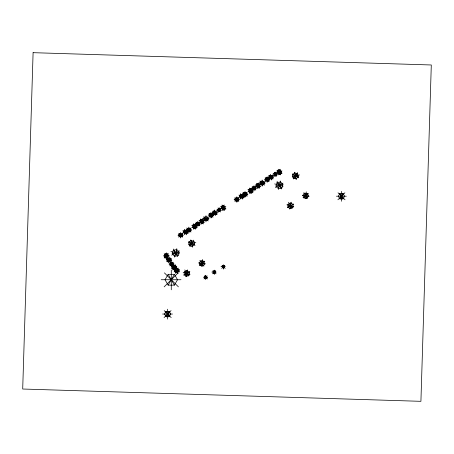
<?xml version="1.0" encoding="UTF-8"?>
<svg xmlns="http://www.w3.org/2000/svg" width="454" height="454" viewBox="0 0 454 454"><rect width="100%" height="100%" fill="white"/><g stroke="black" fill="none" stroke-linecap="round" stroke-linejoin="round"><path stroke-width="0.68" d="M221.563 206.235L221.524 208.545L223.26 210.066L225.036 209.277L225.076 206.973L223.34 205.452L221.563 206.235L225.036 209.277M223.26 210.066L223.34 205.452M277.666 172.861L277.7 170.551L279.477 169.768L281.213 171.289L281.174 173.593L279.397 174.381L277.666 172.861L281.213 171.289M279.397 174.381L279.477 169.768M184.165 274.823L184.284 271.901L186.872 270.539L189.341 272.099L189.227 275.022L186.639 276.384L184.165 274.823L189.341 272.099M186.639 276.384L186.872 270.539M287.904 207.183L288.018 204.26L290.605 202.898L293.08 204.459L292.961 207.382L290.373 208.744L287.904 207.183L293.08 204.459M290.373 208.744L290.605 202.898M192.689 227.289L192.854 225.014L194.743 224.225L196.474 225.712L196.31 227.987L194.414 228.771L192.689 227.289L196.474 225.712M194.414 228.771L194.743 224.225M248.991 189.329L248.826 191.605L250.557 193.086L252.447 192.303L252.611 190.027L250.88 188.541L248.991 189.329L252.447 192.303M250.557 193.086L250.88 188.541M201.644 266.367L202.569 259.518M305.377 198.727L306.302 191.877M168.286 262.826L169.785 257.236M174.552 257.1L176.816 248.633M185.794 276.724L187.638 269.846M201.088 224.248L202.586 218.658M218.595 212.234L219.81 207.694M257.231 188.569L258.729 182.973M274.732 176.549L275.953 172.009M278.285 189.46L280.555 180.998M289.533 209.084L291.377 202.206M172.197 253.746L173.263 250.307L176.771 249.518L179.211 252.157L178.144 255.591L174.637 256.385L172.197 253.746L179.211 252.157M174.637 256.385L176.771 249.518M275.93 186.106L277.002 182.673L280.51 181.878L282.95 184.517L281.883 187.956L278.37 188.745L275.93 186.106L282.95 184.517M278.37 188.745L280.51 181.878M222.301 210.554L224.208 204.941M278.438 174.869L280.345 169.257M172.929 270.107L175.21 264.563M193.393 229.259L195.674 223.714M175.715 273.518L177.996 267.974M249.53 193.574L251.817 188.03M183.257 232.09L184.103 230.263L186.344 230.195L187.735 231.949L186.883 233.776L184.647 233.85L183.257 232.09L187.735 231.949M184.205 234.718L186.69 229.372M239.394 196.406L240.245 194.579L242.481 194.511L243.872 196.264L243.026 198.092L240.785 198.165L239.394 196.406L243.872 196.264M240.348 199.034L242.828 193.688M164.229 255.852L165.279 253.763L167.384 253.763L168.434 255.852L167.384 257.94L165.279 257.94L164.229 255.852L168.434 255.852M165.279 257.94L167.384 253.763M169.785 264.007L170.664 262.253L172.435 262.253L173.314 264.007L172.435 265.76L170.664 265.76L169.785 264.007L173.314 264.007M170.664 265.76L172.435 262.253M168.15 274.318L165.023 279.732L168.15 285.146L174.398 285.146L177.525 279.732L174.398 274.318L168.15 274.318L174.398 285.146M168.15 285.146L174.398 274.318M166.062 311.336L164.501 314.043L166.062 316.75L169.189 316.75L170.749 314.043L169.189 311.336L166.062 311.336L169.189 316.75M166.062 316.75L169.189 311.336M339.898 193.506L338.338 196.213L339.898 198.92L343.025 198.92L344.592 196.213L343.025 193.506L339.898 193.506L343.025 198.92M339.898 198.92L343.025 193.506M189.84 246.613L193.767 240.16M293.579 178.978L297.501 172.526M166.851 260.108L168.059 258.269L170.256 258.139L171.249 259.853L170.04 261.697L167.844 261.822L166.851 260.108L171.249 259.853M167.844 261.822L170.256 258.139M212.71 212.478L213.868 210.894L216.019 211.252L217.012 213.198L215.854 214.782L213.703 214.419L212.71 212.478L217.012 213.198M213.119 215.162L216.507 210.537M268.847 176.793L270.005 175.21L272.156 175.573L273.149 177.514L271.991 179.097L269.841 178.734L268.847 176.793L273.149 177.514M269.256 179.478L272.644 174.852M199.17 262.917L200.991 260.744L203.784 261.232L204.754 263.899L202.932 266.072L200.14 265.584L199.17 262.917L204.754 263.899M200.14 265.584L203.784 261.232M302.903 195.277L304.725 193.103L307.523 193.597L308.493 196.259L306.671 198.432L303.874 197.944L302.903 195.277L308.493 196.259M303.874 197.944L307.523 193.597M171.816 267.122L173.303 265.391L175.573 265.556L176.362 267.451L174.875 269.177L172.605 269.012L171.816 267.122L176.362 267.451M172.605 269.012L175.573 265.556M174.603 270.533L176.09 268.802L178.36 268.967L179.148 270.856L177.662 272.587L175.392 272.423L174.603 270.533L179.148 270.856M175.392 272.423L178.36 268.967M217.631 209.521L218.822 208.187L220.372 208.602L220.735 210.35L219.549 211.689L217.994 211.269L217.631 209.521L220.735 210.35M217.994 211.269L220.372 208.602M274.959 172.503L273.768 173.837L274.131 175.584L275.686 176.004L276.878 174.665L276.514 172.917L274.959 172.503L275.686 176.004M274.131 175.584L276.514 172.917M341.465 191.372L341.465 196.213L337.901 199.777M178.768 237.17L182.678 233.26M187.11 231.767L190.918 227.959M195.997 225.82L199.652 222.165M164.2 258.054L168.548 253.707M209.027 214.56L210.378 213.21L212.398 213.874L213.062 215.894L211.712 217.245L209.697 216.575L209.027 214.56L213.062 215.894M203.801 220.956L208.148 216.609M209.022 217.205L212.971 213.255M169.756 265.857L173.411 262.202M234.905 201.485L238.815 197.575M243.293 196.043L247.055 192.275M252.163 190.113L255.789 186.481M265.17 178.876L266.521 177.525L268.535 178.189L269.205 180.21L267.854 181.56L265.834 180.891L265.17 178.876L269.205 180.21M259.938 185.272L264.29 180.925M265.159 181.521L269.114 177.571M265.834 180.891L268.535 178.189M164.149 286.854L178.121 272.882M164.064 317.607L171.05 310.621M204.011 278.949L207.109 275.85M212.568 273.802L215.661 270.703M221.722 268.399L224.821 265.301M341.533 196.145L344.887 192.791M204.425 276.917L205.356 275.987L206.632 276.333L206.973 277.604L206.037 278.54L204.76 278.194L204.425 276.917L206.973 277.604M204.76 278.194L206.632 276.333M212.977 271.77L213.913 270.839L215.185 271.186L215.525 272.457L214.589 273.387L213.318 273.047L212.977 271.77L215.525 272.457M213.318 273.047L215.185 271.186M222.131 266.367L223.067 265.437L224.338 265.783L224.679 267.054L223.743 267.991L222.471 267.644L222.131 266.367L224.679 267.054M222.471 267.644L224.338 265.783M188.699 242.504L191.026 240.45L193.966 241.437L194.579 244.479L192.252 246.528L189.318 245.54L188.699 242.504L194.579 244.479M189.318 245.54L193.966 241.437M292.438 174.864L294.765 172.815L297.699 173.797L298.318 176.839L295.991 178.887L293.051 177.9L292.438 174.864L298.318 176.839M293.051 177.9L297.699 173.797M199.289 265.346L204.788 261.158M303.028 197.706L308.521 193.518M256.187 184.568L257.895 183.581L259.739 184.789L259.864 186.986L258.15 187.973L256.311 186.764L256.187 184.568L259.864 186.986M273.308 175.46L277.383 173.105M255.466 187.213L260.483 184.318M256.311 186.764L259.739 184.789M200.044 220.252L201.758 219.265L203.596 220.468L203.721 222.67L202.007 223.657L200.169 222.449L200.044 220.252L203.721 222.67M217.171 211.138L221.246 208.789M199.329 222.897L204.34 220.003M200.169 222.449L203.596 220.468M275.425 187.513L283.012 183.132M171.686 255.154L179.273 250.773M166.539 261.47L171.55 258.576M287.444 207.54L293.613 203.982M183.705 275.181L189.874 271.623M260.063 182.009L262.151 180.959L264.239 182.009L264.239 184.108L262.151 185.164L260.063 184.108L260.063 182.009L264.239 184.108M252.242 187.394L253.996 186.509L255.755 187.394L255.755 189.159L253.996 190.044L252.242 189.159L252.242 187.394L255.755 189.159M260.063 184.108L264.239 182.009M243.083 193.296L245.047 192.303L247.016 193.296L247.016 195.271L245.047 196.264L243.083 195.271L243.083 193.296L247.016 195.271M252.242 189.159L255.755 187.394M235.019 198.551L236.897 197.609L238.776 198.551L238.776 200.441L236.897 201.389L235.019 200.441L235.019 198.551L238.776 200.441M243.083 195.271L247.016 193.296M235.019 200.441L238.776 198.551M203.925 217.693L206.014 216.643L208.102 217.693L208.102 219.793L206.014 220.848L203.925 219.793L203.925 217.693L208.102 219.793M196.105 223.079L197.859 222.193L199.612 223.079L199.612 224.844L197.859 225.729L196.105 224.844L196.105 223.079L199.612 224.844M203.925 219.793L208.102 217.693M186.946 228.981L188.909 227.987L190.873 228.981L190.873 230.955L188.909 231.949L186.946 230.955L186.946 228.981L190.873 230.955M196.105 224.844L199.612 223.079M178.882 234.236L180.76 233.294L182.633 234.236L182.633 236.125L180.76 237.073L178.882 236.125L178.882 234.236L182.633 236.125M186.946 230.955L190.873 228.981M178.882 236.125L182.633 234.236M276.792 173.207L281.985 170.908M220.655 208.891L225.848 206.593M247.901 191.951L253.434 189.647M191.764 227.636L197.297 225.332M171.311 268.479L176.844 266.175M174.098 271.889L179.631 269.585M238.815 197.371L244.348 195.345M182.678 233.05L188.211 231.029M292.24 176.702L299.578 174.915M188.506 244.343L195.839 242.555M268.115 177.599L273.785 176.719M211.973 213.284L217.642 212.404M341.556 196.213L341.045 196.213M167.713 314.043L167.208 314.043M264.341 179.54L269.931 179.54M259.052 183.093L265.198 183.093M251.391 188.308L256.561 188.308M242.13 194.318L247.918 194.318M336.425 196.213L346.306 196.213M234.105 199.527L239.638 199.527M208.199 215.224L213.789 215.224M202.91 218.777L209.061 218.777M195.248 223.992L200.418 223.992M185.987 230.002L191.775 230.002M177.968 235.212L183.495 235.212M163.298 255.886L169.45 255.886M169.002 264.035L174.171 264.035M221.007 266.668L225.388 266.668M211.853 272.071L216.229 272.071M203.296 277.218L207.677 277.218M161.198 279.732L180.959 279.732M162.589 314.043L172.469 314.043M302.341 195.282L309.185 196.207M198.602 262.923L205.452 263.848M273.075 173.678L277.615 174.892M274.647 183.921L283.109 186.191M255.176 185.011L260.766 186.509M286.917 204.777L293.795 206.621M216.933 209.362L221.478 210.577M199.039 220.695L204.629 222.193M170.908 251.561L179.37 253.831M166.249 259.279L171.839 260.778M183.178 272.417L190.061 274.261M247.895 189.653L253.44 191.94M191.758 225.337L197.303 227.619M171.306 266.192L176.85 268.473M174.092 269.602L179.636 271.884M276.673 170.874L282.11 173.229M220.531 206.559L225.967 208.914M238.923 195.118L244.269 197.598M182.786 230.802L188.126 233.282M292.342 173.905L298.794 177.826M188.603 241.545L195.055 245.466M288.018 204.26L292.961 207.382M184.284 271.901L189.227 275.022M268.643 175.471L273.274 178.859M212.506 211.155L217.137 214.543M192.854 225.014L196.31 227.987M277.7 170.551L281.174 173.593M338.037 192.791L345.023 199.777M265.17 177.571L269.12 181.521M259.949 180.925L264.296 185.272M252.146 186.481L255.801 190.135M242.975 192.275L247.067 196.366M234.917 197.575L238.827 201.485M209.033 213.255L212.983 217.205M203.812 216.609L208.159 220.956M196.009 222.165L199.664 225.82M186.832 227.959L190.93 232.051M222.08 265.301L225.178 268.399M178.774 233.26L182.684 237.17M212.926 270.703L216.025 273.802M204.374 275.85L207.467 278.949M164.2 253.718L168.548 258.065M169.756 262.213L173.388 265.845M164.427 272.882L178.399 286.854M164.2 310.621L171.186 317.607M277.002 182.673L281.883 187.956M173.263 250.307L178.144 255.591M240.245 194.579L243.026 198.092M184.103 230.263L186.883 233.776M303.573 192.848L307.761 198.347M199.834 260.488L204.022 265.982M274.171 172.253L276.52 176.328M277.065 181.396L281.446 188.983M288.534 202.268L292.092 208.437M256.533 183.263L259.427 188.274M218.028 207.938L220.377 212.007M200.396 218.947L203.29 223.958M173.326 249.036L177.707 256.623M184.795 269.903L188.359 276.077M167.594 257.526L170.488 262.537M270.005 175.21L271.991 179.097M213.868 210.894L215.854 214.782M170.664 262.253L172.435 265.76M165.279 253.763L167.384 257.94M278.149 169.246L280.646 174.881M222.012 204.93L224.509 210.565M249.524 188.035L251.828 193.569M193.387 223.72L195.691 229.253M175.709 267.979L178.013 273.512M173.303 265.391L174.875 269.177M172.923 264.568L175.227 270.102M240.58 193.591L242.606 199.124M184.443 229.276L186.463 234.809M304.725 193.103L306.671 198.432M200.991 260.744L202.932 266.072M266.521 177.525L267.854 181.56M210.378 213.21L211.712 217.245M223.067 265.437L223.743 267.991M213.913 270.839L214.589 273.387M205.356 275.987L206.037 278.54M294.533 172.236L296.32 179.574M190.799 239.877L192.587 247.214M218.822 208.187L219.549 211.689M294.765 172.815L295.991 178.887M191.026 240.45L192.252 246.528M270.516 174.33L271.396 180M214.379 210.015L215.253 215.684M257.895 183.581L258.15 187.973M201.758 219.265L202.007 223.657M341.465 196.122L341.465 201.253M267.139 176.754L267.139 182.343M262.151 180.959L262.151 185.164M262.117 180.028L262.117 186.174M253.968 185.726L253.968 190.896M245.047 192.303L245.047 196.264M245.018 191.429L245.018 197.218M236.897 197.609L236.897 201.389M236.863 196.769L236.863 202.297M223.447 264.733L223.447 269.114M214.294 270.136L214.294 274.517M211.002 212.438L211.002 218.028M205.98 215.712L205.98 221.858M205.741 275.283L205.741 279.664M197.859 222.193L197.859 225.729M197.831 221.41L197.831 226.58M188.875 227.113L188.875 232.902M180.726 232.454L180.726 237.981M171.578 261.447L171.578 266.612M171.272 270.051L171.272 289.805M167.622 309.202L167.622 319.083M166.368 252.804L166.368 258.956M33.102 52.675L22.7 389.021L420.915 401.325L431.3 64.979L33.102 52.675"/></g></svg>
